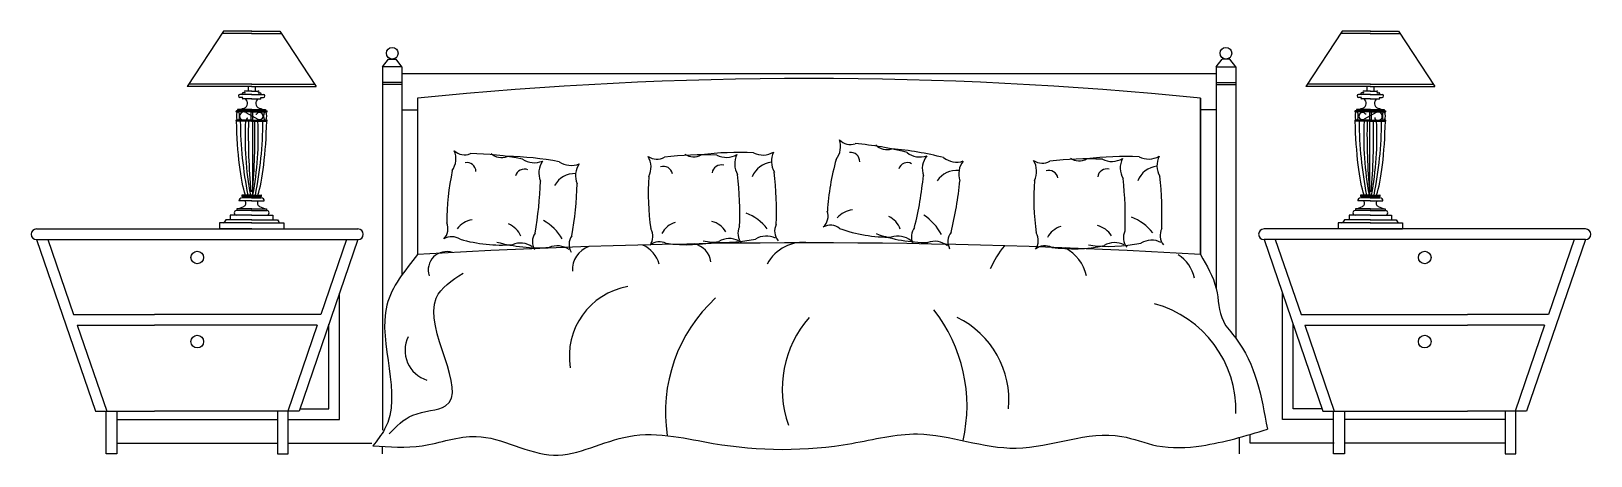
# Model space of a CAD drawing. Header units: millimetres. Extents: x 3060 to 28796, y 18778 to 36190.
# Drawn here: x 21089 to 23709, y 18779 to 19493 of the extents above; entities that cross this region are included whole.
import ezdxf

# ---------------------------------------------------------------- set-up
doc = ezdxf.new("R2010")
doc.units = ezdxf.units.MM

# ---------------------------------------------------------------- blocks, each defined once
blk = doc.blocks.new('A$C1D0B6CBF')
for p, q in [((323.2, 712.4), (262.2, 619.6)), ((370.5, 708.8), (320.8, 708.8)), ((370.5, 712.4), (323.2, 712.4)), ((370.3, 712.4), (417.6, 712.4)), ((370.3, 708.8), (420, 708.8)), ((417.6, 712.4), (478.6, 619.6)), ((2202.7, 712.4), (2141.7, 619.6)), ((2250, 708.8), (2200.3, 708.8)), ((2250, 712.4), (2202.7, 712.4)), ((2249.8, 712.4), (2297.1, 712.4)), ((2249.8, 708.8), (2299.5, 708.8)), ((2297.1, 712.4), (2358.1, 619.6)), ((590.2, 652.6), (600.1, 665.6)), ((600.1, 665.6), (613.1, 665.6)), ((623, 652.6), (613.1, 665.6)), ((1990.9, 652.6), (2000.8, 665.6)), ((2013.8, 665.6), (2000.8, 665.6)), ((2023.7, 652.6), (2013.8, 665.6)), ((623, 652.6), (590.2, 652.6)), ((590.2, 652.6), (590.2, 42)), ((623, 652.6), (623, 303.1)), ((623, 641.2), (1990.9, 641.2)), ((1990.9, 652.6), (2023.7, 652.6)), ((1990.9, 652.6), (1990.9, 279.9)), ((2023.7, 652.6), (2023.7, 196.6)), ((370.5, 619.6), (262.2, 619.6)), ((370.5, 623.2), (264.6, 623.2)), ((370.5, 606.2), (350.7, 606.2)), ((355.6, 608.8), (355.5, 608.8)), ((359.3, 608.8), (355.6, 608.8)), ((370.5, 611.9), (359.3, 611.9)), ((364.7, 619.6), (364.7, 611.9)), ((370.3, 623.2), (476.2, 623.2)), ((370.3, 619.6), (478.6, 619.6)), ((370.3, 611.9), (381.5, 611.9)), ((370.3, 606.2), (390.1, 606.2)), ((376.1, 619.6), (376.1, 611.9)), ((381.5, 608.8), (385.2, 608.8)), ((385.2, 608.8), (385.3, 608.8)), ((623, 626.3), (590.2, 626.3)), ((623, 623), (590.2, 623)), ((1990.9, 626.3), (2023.7, 626.3)), ((1990.9, 623), (2023.7, 623)), ((2250, 619.6), (2141.7, 619.6)), ((2250, 623.2), (2144.1, 623.2)), ((2250, 606.2), (2230.2, 606.2)), ((2235.1, 608.8), (2235, 608.8)), ((2238.8, 608.8), (2235.1, 608.8)), ((2250, 611.9), (2238.8, 611.9)), ((2244.2, 619.6), (2244.2, 611.9)), ((2249.8, 623.2), (2355.7, 623.2)), ((2249.8, 619.6), (2358.1, 619.6)), ((2249.8, 611.9), (2261, 611.9)), ((2249.8, 606.2), (2269.6, 606.2)), ((2255.6, 619.6), (2255.6, 611.9)), ((2261, 608.8), (2264.7, 608.8)), ((2264.7, 608.8), (2264.8, 608.8)), ((370.5, 578.4), (344.9, 578.4)), ((370.5, 576.8), (344.9, 576.8)), ((346.9, 580.9), (346.9, 578.4)), ((370.5, 580.9), (346.9, 580.9)), ((355.4, 601), (350.7, 601)), ((370.5, 598.5), (355.6, 598.5)), ((369, 576.8), (369, 571.2)), ((370.3, 598.5), (385.2, 598.5)), ((370.3, 580.9), (393.9, 580.9)), ((370.3, 578.4), (395.9, 578.4)), ((370.3, 576.8), (395.9, 576.8)), ((371.8, 576.8), (371.8, 569.6)), ((385.4, 601), (390.1, 601)), ((393.9, 580.9), (393.9, 578.4)), ((623, 580.2), (649.3, 580.2)), ((649.3, 599.9), (649.3, 336.9)), ((1964.6, 336.9), (1964.6, 599.9)), ((1964.6, 599.9), (1964.6, 336.9)), ((1990.9, 580.2), (1964.6, 580.2)), ((2250, 578.4), (2224.4, 578.4)), ((2250, 576.8), (2224.4, 576.8)), ((2226.4, 580.9), (2226.4, 578.4)), ((2250, 580.9), (2226.4, 580.9)), ((2234.9, 601), (2230.2, 601)), ((2250, 598.5), (2235.1, 598.5)), ((2248.5, 576.8), (2248.5, 569.6)), ((2249.8, 598.5), (2264.7, 598.5)), ((2249.8, 580.9), (2273.4, 580.9)), ((2249.8, 578.4), (2275.4, 578.4)), ((2249.8, 576.8), (2275.4, 576.8)), ((2251.3, 576.8), (2251.3, 571.2)), ((2264.9, 601), (2269.6, 601)), ((2273.4, 580.9), (2273.4, 578.4)), ((370.5, 562.9), (344.9, 562.9)), ((370.5, 561.3), (344.9, 561.3)), ((360.5, 575.8), (380.8, 564.7)), ((362.4, 566.9), (363.3, 566.5)), ((369, 570), (369, 562.9)), ((370.3, 562.9), (395.9, 562.9)), ((370.3, 561.3), (395.9, 561.3)), ((371.8, 568.4), (371.8, 562.9)), ((371.8, 561.3), (371.8, 436.9)), ((377.4, 573), (378.4, 572.7)), ((2250, 562.9), (2224.4, 562.9)), ((2250, 561.3), (2224.4, 561.3)), ((2259.8, 575.8), (2239.5, 564.7)), ((2242.9, 573), (2241.9, 572.7)), ((2248.5, 568.4), (2248.5, 562.9)), ((2248.5, 561.3), (2248.5, 436.9)), ((2249.8, 562.9), (2275.4, 562.9)), ((2249.8, 561.3), (2275.4, 561.3)), ((2251.3, 570), (2251.3, 562.9)), ((2257.9, 566.9), (2257, 566.5)), ((370.5, 427.1), (349.1, 427.1)), ((370.5, 436.9), (354.3, 436.9)), ((370.5, 435.8), (354.3, 435.8)), ((370.5, 434.8), (354.3, 434.8)), ((370.5, 432.2), (354.3, 432.2)), ((370.3, 436.9), (386.5, 436.9)), ((370.3, 435.8), (386.5, 435.8)), ((370.3, 434.8), (386.5, 434.8)), ((370.3, 432.2), (386.5, 432.2)), ((370.3, 427.1), (391.6, 427.1)), ((2250, 427.1), (2228.7, 427.1)), ((2250, 436.9), (2233.8, 436.9)), ((2250, 435.8), (2233.8, 435.8)), ((2250, 434.8), (2233.8, 434.8)), ((2250, 432.2), (2233.8, 432.2)), ((2249.8, 436.9), (2266, 436.9)), ((2249.8, 435.8), (2266, 435.8)), ((2249.8, 434.8), (2266, 434.8)), ((2249.8, 432.2), (2266, 432.2)), ((2249.8, 427.1), (2271.2, 427.1)), ((326.8, 395.6), (324.8, 391.8)), ((370.5, 395.6), (326.8, 395.6)), ((334.6, 403.4), (334.6, 395.6)), ((370.5, 403.4), (334.6, 403.4)), ((370.5, 411.1), (344.9, 411.1)), ((345.6, 413.7), (345.6, 411.1)), ((370.5, 413.7), (345.6, 413.7)), ((370.3, 413.7), (395.2, 413.7)), ((370.3, 411.1), (395.9, 411.1)), ((370.3, 403.4), (406.2, 403.4)), ((370.3, 395.6), (414, 395.6)), ((395.2, 413.7), (395.2, 411.1)), ((406.2, 403.4), (406.2, 395.6)), ((414, 395.6), (416, 391.8)), ((2206.3, 395.6), (2204.3, 391.8)), ((2250, 395.6), (2206.3, 395.6)), ((2250, 403.4), (2214.1, 403.4)), ((2214.1, 403.4), (2214.1, 395.6)), ((2250, 411.1), (2224.4, 411.1)), ((2225.1, 413.7), (2225.1, 411.1)), ((2250, 413.7), (2225.1, 413.7)), ((2249.8, 413.7), (2274.7, 413.7)), ((2249.8, 411.1), (2275.4, 411.1)), ((2249.8, 403.4), (2285.7, 403.4)), ((2249.8, 395.6), (2293.5, 395.6)), ((2274.7, 413.7), (2274.7, 411.1)), ((2285.7, 403.4), (2285.7, 395.6)), ((2293.5, 395.6), (2295.5, 391.8)), ((9, 380.1), (549, 380.1)), ((316.5, 390.5), (316.5, 380.1)), ((370.5, 390.5), (316.5, 390.5)), ((370.5, 380.2), (316.5, 380.2)), ((370.3, 390.5), (424.3, 390.5)), ((370.3, 380.2), (424.3, 380.2)), ((424.3, 390.5), (424.3, 380.1)), ((2611.3, 380.1), (2071.3, 380.1)), ((2196, 390.5), (2196, 380.1)), ((2250, 390.5), (2196, 390.5)), ((2250, 380.2), (2196, 380.2)), ((2249.8, 390.5), (2303.8, 390.5)), ((2249.8, 380.2), (2303.8, 380.2)), ((2303.8, 390.5), (2303.8, 380.1)), ((9, 362.1), (549, 362.1)), ((9, 362.1), (108, 74.1)), ((28, 362.1), (71.3, 236.1)), ((207, 362.1), (549, 362.1)), ((549, 362.1), (450, 74.1)), ((530, 362.1), (486.7, 236.1)), ((2611.3, 362.1), (2071.3, 362.1)), ((2413.3, 362.1), (2071.3, 362.1)), ((2071.3, 362.1), (2170.3, 74.1)), ((2090.3, 362.1), (2133.6, 236.1)), ((2611.3, 362.1), (2512.3, 74.1)), ((2592.3, 362.1), (2549, 236.1)), ((518.2, 59.7), (518.2, 272.4)), ((2102.2, 59.7), (2102.2, 272.4)), ((71.3, 236.1), (207, 236.1)), ((486.7, 236.1), (207, 236.1)), ((2133.6, 236.1), (2413.3, 236.1)), ((2549, 236.1), (2413.3, 236.1)), ((77.5, 218.1), (127, 74.1)), ((77.5, 218.1), (207, 218.1)), ((480.5, 218.1), (207, 218.1)), ((480.5, 218.1), (431, 74.1)), ((500.2, 77.7), (500.2, 220)), ((2120.2, 77.7), (2120.2, 220)), ((2139.8, 218.1), (2413.3, 218.1)), ((2139.8, 218.1), (2189.3, 74.1)), ((2542.8, 218.1), (2413.3, 218.1)), ((2542.8, 218.1), (2493.3, 74.1)), ((108, 74.1), (207, 74.1)), ((126, 74.1), (144, 74.1)), ((126, 2.1), (126, 74.1)), ((144, 74.1), (144, 2.1)), ((144, 59.7), (414, 59.7)), ((450, 74.1), (207, 74.1)), ((432, 74.1), (414, 74.1)), ((414, 74.1), (414, 2.1)), ((432, 2.1), (432, 74.1)), ((432, 59.7), (518.2, 59.7)), ((451.2, 77.7), (500.2, 77.7)), ((2188.3, 59.7), (2102.2, 59.7)), ((2169.1, 77.7), (2120.2, 77.7)), ((2170.3, 74.1), (2413.3, 74.1)), ((2188.3, 74.1), (2206.3, 74.1)), ((2188.3, 2.1), (2188.3, 74.1)), ((2206.3, 74.1), (2206.3, 2.1)), ((2476.3, 59.7), (2206.3, 59.7)), ((2512.3, 74.1), (2413.3, 74.1)), ((2494.3, 74.1), (2476.3, 74.1)), ((2476.3, 74.1), (2476.3, 2.1)), ((2494.3, 2.1), (2494.3, 74.1)), ((2030.2, 2.1), (2030.2, 29.6)), ((2048.2, 20.1), (2048.2, 34.7)), ((144, 2.1), (126, 2.1)), ((144, 20.1), (414, 20.1)), ((414, 2.1), (432, 2.1)), ((431.4, 20.1), (572.2, 20.1)), ((590.2, 2.1), (590.2, 14.6)), ((2188.9, 20.1), (2048.2, 20.1)), ((2206.3, 2.1), (2188.3, 2.1)), ((2476.3, 20.1), (2206.3, 20.1)), ((2476.3, 2.1), (2494.3, 2.1))]:
    blk.add_line(p, q)
for centre, radius in [((606.6, 675.4), 9.86), ((2007.3, 675.4), 9.86), ((279, 332.1), 10.6), ((2341.3, 332.1), 10.6), ((279, 190.8), 10.6), ((2341.3, 190.8), 10.6)]:
    blk.add_circle(centre, radius)
for centre, radius, start, end in [((1306.9, -5959.7), 6592.5, 84.27519, 95.72481), ((350.7, 603.6), 2.58, 90, 270), ((355.6, 607.5), 1.29, 90, 270), ((359.3, 610.3), 1.55, 90, 270), ((381.5, 610.3), 1.55, 270, 90), ((385.2, 607.5), 1.29, 270, 90), ((390.1, 603.6), 2.58, 270, 90), ((2230.2, 603.6), 2.58, 90, 270), ((2235.1, 607.5), 1.29, 90, 270), ((2238.8, 610.3), 1.55, 90, 270), ((2261, 610.3), 1.55, 270, 90), ((2264.7, 607.5), 1.29, 270, 90), ((2269.6, 603.6), 2.58, 270, 90), ((344.9, 577.6), 0.773, 90, 270), ((360.7, 569.8), 15.9, 153.8247, 205.8), ((346.5, 609.9), 29, 270.8067, 292.9488), ((334.6, 569.9), 15.6, 333.3316, 26.1465), ((357.2, 569.7), 6.98, 58.5821, 332.3152), ((356.1, 599.8), 1.44, 121.3327, 250.24), ((355, 591.3), 8.5, 289.0403, 58.0147), ((385.8, 591.3), 8.5, 121.9853, 250.9597), ((394.3, 609.9), 29, 247.0512, 269.1933), ((384.7, 599.8), 1.44, 289.76, 58.6673), ((406.2, 569.9), 15.6, 153.8036, 206.6684), ((380.1, 569.8), 15.9, 334.2, 26.1753), ((395.9, 577.6), 0.773, 270, 90), ((2224.4, 577.6), 0.773, 90, 270), ((2240.2, 569.8), 15.9, 153.8247, 205.8), ((2226, 609.9), 29, 270.8067, 292.9488), ((2214.1, 569.9), 15.6, 333.3316, 26.1964), ((2235.6, 599.8), 1.44, 121.3327, 250.24), ((2234.5, 591.3), 8.5, 289.0403, 58.0147), ((2265.3, 591.3), 8.5, 121.9853, 250.9597), ((2263.1, 569.7), 6.98, 207.6848, 121.4179), ((2273.8, 609.9), 29, 247.0512, 269.1933), ((2264.2, 599.8), 1.44, 289.76, 58.6673), ((2285.7, 569.9), 15.6, 153.8535, 206.6684), ((2259.6, 569.8), 15.9, 334.2, 26.1753), ((2275.4, 577.6), 0.773, 270, 90), ((344.9, 562.1), 0.773, 90, 270), ((1006.2, 565), 654.8, 180.3215, 191.285), ((906.5, 535.4), 547.2, 177.2872, 190.3763), ((1479, 538.5), 1114.2, 178.8252, 184.9374), ((-738.2, 538.5), 1114.2, 355.0626, 1.1748), ((-165.7, 535.4), 547.2, 349.6237, 2.7128), ((-265.4, 565), 654.8, 348.715, 359.6785), ((383.6, 569.9), 5.95, 238.5821, 151.2609), ((395.9, 562.1), 0.773, 270, 90), ((2224.4, 562.1), 0.773, 90, 270), ((2236.7, 569.9), 5.95, 28.7391, 301.4179), ((2885.7, 565), 654.8, 180.3215, 191.285), ((2786, 535.4), 547.2, 177.2872, 190.3763), ((3358.5, 538.5), 1114.2, 178.8252, 184.9374), ((1141.3, 538.5), 1114.2, 355.0626, 1.1748), ((1713.8, 535.4), 547.2, 349.6237, 2.7128), ((1614.1, 565), 654.8, 348.715, 359.6785), ((2275.4, 562.1), 0.773, 270, 90), ((1324.7, 518.7), 35.2, 321.834, 18.8055), ((1376.5, 547.2), 25.2, 223.0439, 288.8055), ((678.4, 498), 35.2, 325.6061, 22.5775), ((728.2, 529.9), 25.2, 226.816, 292.5775), ((728.2, -14.8), 521.5, 79.2407, 88.943), ((789.9, 525.3), 25.2, 226.816, 292.5775), ((789.9, -19.4), 521.5, 79.2407, 88.943), ((1051.1, 522.5), 25.2, 234.7883, 300.5499), ((1006.2, 484), 35.2, 333.5784, 30.5499), ((1126.7, -16.9), 521.5, 87.213, 96.9153), ((1112.8, 526.5), 25.2, 234.7883, 300.5499), ((1188.4, -12.9), 521.5, 87.213, 96.9153), ((1167.7, 535.5), 35.2, 243.5784, 300.5499), ((1217.2, 489.5), 35.2, 153.5784, 210.5499), ((1229.5, 539.5), 35.2, 243.5784, 300.5499), ((1278.9, 493.5), 35.2, 153.5784, 210.5499), ((1376.7, 493.4), 15.3, 358.4656, 97.2108), ((1340.7, 3.8), 521.5, 75.4686, 85.1709), ((1437.7, 538.6), 25.2, 223.0439, 288.8055), ((1402, -4.9), 521.5, 75.4686, 85.1709), ((1493.3, 536.2), 35.2, 231.834, 288.8055), ((1532.4, 481.1), 35.2, 141.834, 198.8055), ((1554.6, 527.6), 35.2, 231.834, 288.8055), ((1760.5, 519.7), 25.2, 234.7883, 300.5499), ((1836.1, -19.7), 521.5, 87.213, 96.9153), ((1815.4, 528.7), 35.2, 243.5784, 300.5499), ((1864.9, 482.7), 35.2, 153.5784, 210.5499), ((1877.1, 532.7), 35.2, 243.5784, 300.5499), ((1926.6, 486.7), 35.2, 153.5784, 210.5499), ((1127.3, 390.3), 428.9, 168.1907, 179.9929), ((732, 476.2), 15.3, 2.2377, 100.9828), ((828.4, 465.3), 15.3, 66.0895, 164.8347), ((845.5, 526.6), 35.2, 235.6061, 292.5775), ((888.1, 474.1), 35.2, 145.6061, 202.5775), ((913.8, 433.4), 39.8, 88.6214, 149.9873), ((907.2, 522), 35.2, 235.6061, 292.5775), ((949.8, 469.6), 35.2, 145.6061, 202.5775), ((1062.3, 469.9), 15.3, 10.21, 108.9552), ((1159.3, 472.4), 15.3, 74.0619, 172.807), ((1248.3, 452.7), 39.8, 96.5938, 157.9596), ((662.6, 410.4), 589.6, 357.7746, 6.3537), ((1765.6, 381.7), 428.9, 164.4186, 176.2209), ((1472.2, 476.2), 15.3, 62.3175, 161.0626), ((1555.3, 438.8), 39.8, 84.8494, 146.2152), ((1593.6, 472.5), 35.2, 141.834, 198.8055), ((1698.8, 515.7), 25.2, 234.7883, 300.5499), ((1653.9, 477.2), 35.2, 333.5784, 30.5499), ((1710, 463.1), 15.3, 10.21, 108.9552), ((1774.4, -23.7), 521.5, 87.213, 96.9153), ((1807, 465.6), 15.3, 74.0619, 172.807), ((1896, 445.9), 39.8, 96.5938, 157.9596), ((266.2, 477.3), 589.6, 349.8023, 358.3814), ((327.9, 472.7), 589.6, 349.8023, 358.3814), ((1465.7, 439.6), 428.9, 176.163, 187.9653), ((600.9, 406.3), 589.6, 357.7746, 6.3537), ((912, 525.2), 589.6, 346.0302, 354.6093), ((973.3, 516.5), 589.6, 346.0302, 354.6093), ((2113.4, 432.8), 428.9, 176.163, 187.9653), ((1248.6, 399.5), 589.6, 357.7746, 6.3537), ((1310.3, 403.6), 589.6, 357.7746, 6.3537), ((354.3, 427.1), 5.16, 90, 180), ((354.3, 436.4), 0.516, 90, 270), ((354.3, 435.3), 0.516, 90, 270), ((359.9, 434.5), 3.27, 173.4455, 222.6609), ((354.9, 423.4), 5.91, 293.8021, 37.8652), ((385.9, 423.4), 5.91, 142.1348, 246.1979), ((380.9, 434.5), 3.27, 317.3391, 6.2854), ((386.5, 436.4), 0.516, 270, 90), ((386.5, 435.3), 0.516, 270, 90), ((386.5, 427.1), 5.16, 0, 90), ((2233.8, 427.1), 5.16, 90, 180), ((2233.8, 436.4), 0.516, 90, 270), ((2233.8, 435.3), 0.516, 90, 270), ((2239.5, 434.5), 3.27, 173.7146, 222.6609), ((2234.4, 423.4), 5.91, 293.8021, 37.8652), ((2265.5, 423.4), 5.91, 142.1348, 246.1979), ((2260.4, 434.5), 3.27, 317.3391, 6.5545), ((2266, 436.4), 0.516, 270, 90), ((2266, 435.3), 0.516, 270, 90), ((2266, 427.1), 5.16, 0, 90), ((344.9, 407.2), 3.87, 90, 270), ((340.5, 445), 31.7, 279.2286, 301.8687), ((400.3, 445), 31.7, 238.1313, 260.7714), ((395.9, 407.2), 3.87, 270, 90), ((746.4, 358.3), 37.5, 98.8214, 144.4883), ((814.6, 315.7), 91.3, 31.5815, 59.6307), ((1166.4, 322.4), 91.3, 39.5538, 67.603), ((1313.7, 401.8), 25.2, 313.0439, 18.8055), ((1383.3, 374.8), 37.5, 95.0493, 140.7162), ((1424.6, 367.4), 37.5, 18.812, 64.4789), ((1448.6, 327.9), 91.3, 27.8094, 55.8586), ((1814, 315.6), 91.3, 39.5538, 67.603), ((2224.4, 407.2), 3.87, 90, 270), ((2220, 445), 31.7, 279.2286, 301.8687), ((2279.8, 445), 31.7, 238.1313, 260.7714), ((2275.4, 407.2), 3.87, 270, 90), ((9, 371.1), 9, 90, 270), ((322.5, 393), 2.58, 270, 332.2294), ((418.2, 393), 2.58, 207.7706, 270), ((549, 371.1), 9, 270, 90), ((675.1, 380.6), 25.2, 316.816, 22.5775), ((706.6, 341.9), 25.2, 55.6061, 121.3676), ((788, 353.6), 37.5, 22.5841, 68.251), ((867.3, 358.7), 25.2, 145.6061, 211.3676), ((929, 354.1), 25.2, 145.6061, 211.3676), ((1019.2, 367.3), 25.2, 324.7883, 30.5499), ((1092.9, 355.1), 37.5, 106.7937, 152.4606), ((1134.8, 356.2), 37.5, 30.5564, 76.2233), ((1212.6, 372.2), 25.2, 153.5784, 219.3399), ((1234.8, 332.8), 35.2, 63.5784, 120.5499), ((1274.3, 376.3), 25.2, 153.5784, 219.3399), ((1342.6, 361.1), 25.2, 51.834, 117.5955), ((1443.5, 619), 252.9, 250.2784, 270.361), ((1504.8, 610.3), 252.9, 250.2784, 270.361), ((1456.5, 332.7), 35.2, 51.834, 108.8055), ((1504, 367.2), 25.2, 141.834, 207.5955), ((1565.3, 358.6), 25.2, 141.834, 207.5955), ((1666.9, 360.5), 25.2, 324.7883, 30.5499), ((1740.6, 348.3), 37.5, 106.7937, 152.4606), ((1782.5, 349.4), 37.5, 30.5564, 76.2233), ((1860.3, 365.4), 25.2, 153.5784, 219.3399), ((1922, 369.4), 25.2, 153.5784, 219.3399), ((2071.3, 371.1), 9, 90, 270), ((2202.1, 393), 2.58, 270, 332.2294), ((2297.8, 393), 2.58, 207.7706, 270), ((2611.3, 371.1), 9, 270, 90), ((1306.9, -10613.4), 10970, 86.56328, 93.43672), ((697.9, 311.2), 30.8, 70.8758, 198.6615), ((790.4, 605.9), 252.9, 254.0505, 274.1331), ((852.1, 601.3), 252.9, 254.0505, 274.1331), ((822.1, 321.1), 35.2, 55.6061, 112.5775), ((883.8, 316.5), 35.2, 55.6061, 112.5775), ((951, 311.1), 41.8, 109.8309, 182.5989), ((1005.3, 305.9), 52.2, 16.8769, 64.6488), ((1055.8, 333.3), 25.2, 63.5784, 129.3399), ((1102.2, 606.4), 252.9, 262.0228, 282.1054), ((1106.1, 319.5), 36.4, 8.5943, 76.6538), ((1163.9, 610.4), 252.9, 262.0228, 282.1054), ((1173.1, 328.7), 35.2, 63.5784, 120.5499), ((1296.9, 289.4), 68, 81.4782, 152.2851), ((1517.7, 324.1), 35.2, 51.834, 108.8055), ((1756.4, 250.4), 158, 140.1232, 156.6093), ((1703.5, 326.5), 25.2, 63.5784, 129.3399), ((1749.8, 599.5), 252.9, 262.0228, 282.1054), ((1702.3, 284.4), 72.8, 13.4457, 61.1245), ((1811.6, 603.6), 252.9, 262.0228, 282.1054), ((1820.8, 321.9), 35.2, 63.5784, 120.5499), ((1882.5, 326), 35.2, 63.5784, 120.5499), ((1894.8, 284.9), 61, 11.8119, 58.2273), ((1023, 166.1), 118.9, 99.9367, 189.2838), ((1325.9, 72.2), 260.3, 132.5253, 188.6986), ((1311.1, 83.2), 261.2, 346.9691, 38.0734), ((1838.4, 75.1), 185.7, 358.3585, 74.8003), ((1445.5, 111.1), 183.6, 139.0423, 199.3495), ((1487.1, 91.7), 155.7, 354.9077, 63.8462), ((680.6, 176.2), 52.5, 154.4045, 252.4791)]:
    blk.add_arc(centre, radius, start, end)
at = {"extrusion": (0, 0, -1)}
for centre, start_param, end_param in [((371.2, 581.3), -2.691917, -1.695138), ((2250.7, 581.3), 3.591268, 4.588047)]:
    blk.add_ellipse(centre, major_axis=(-0.3, 160.3), ratio=0.164239, start_param=start_param, end_param=end_param, dxfattribs=at)
for centre, start_param, end_param in [((369.6, 581.3), -2.691917, -1.695138), ((2249.1, 581.3), 3.591268, 4.588047)]:
    blk.add_ellipse(centre, major_axis=(0.3, 160.3), ratio=0.164239, start_param=start_param, end_param=end_param)
for points in [[(649.3, 336.9), (597.7, 252.2), (593.8, 43.4), (574, 15.8)], [(1964.6, 336.9), (1990.9, 279.9), (2003, 224.9), (2023.7, 196.6), (2076.9, 43.4)], [(601.7, 35.5), (641.1, 67), (696.3, 82.8), (680.5, 264), (725.7, 305.6)], [(574, 15.8), (656.9, 15.8), (747.6, 31.5), (877.8, 0), (1004, 31.5), (1078.9, 31.5), (1146, 19.7), (1378.7, 19.7), (1489.2, 35.5), (1654.8, 11.8), (1832.3, 31.5), (1891.5, 15.8), (1966.4, 15.8), (2076.9, 43.4)]]:
    blk.add_spline(points, degree=3)

msp = doc.modelspace()

# ---------------------------------------------------------------- block references
msp.add_blockref('A$C1D0B6CBF', (21089.1, 18780.1))

doc.saveas('drawing.dxf')
